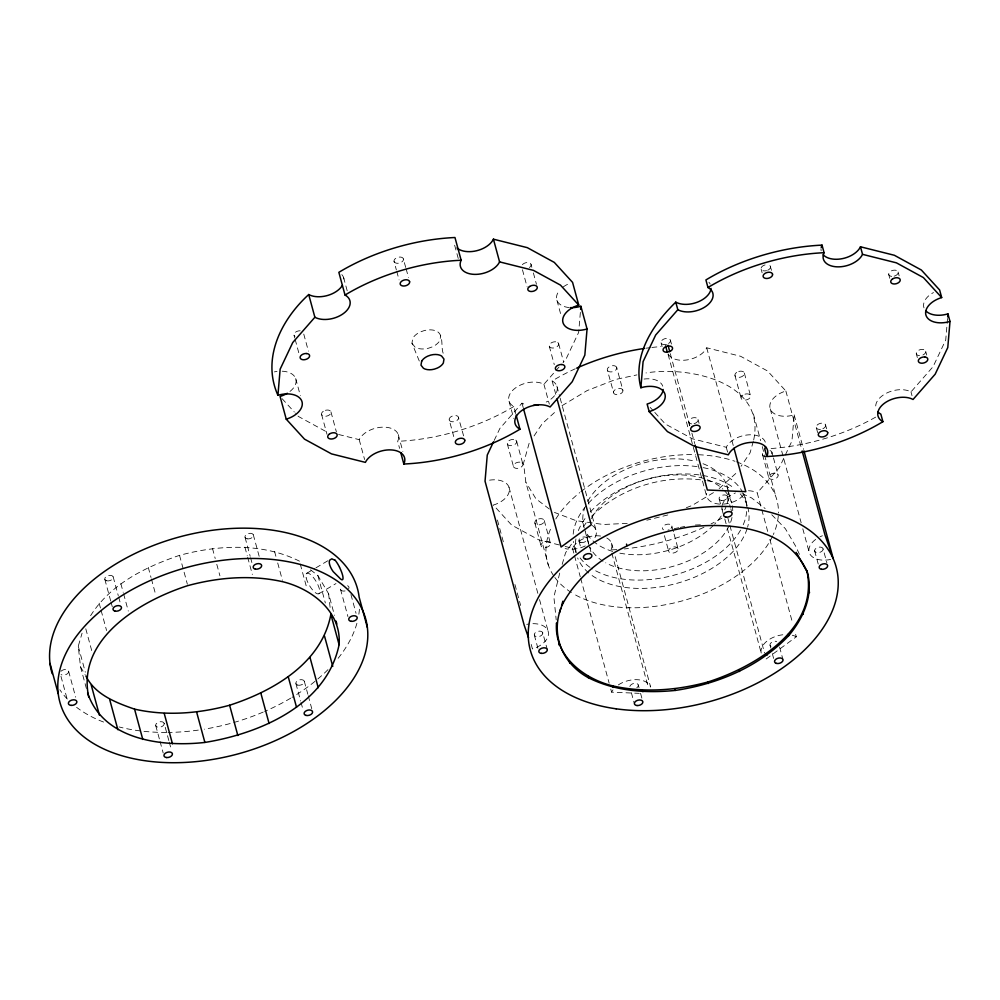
<?xml version="1.0" encoding="UTF-8"?>
<svg xmlns="http://www.w3.org/2000/svg" width="1000" height="1000" viewBox="0 0 1000 1000"><rect width="100%" height="100%" fill="white"/><g stroke="black" fill="none" stroke-linecap="round" stroke-linejoin="round"><path stroke-width="0.75" stroke-dasharray="5 3.75" d="M580.363 312.413L578.663 332.388L566.062 359L563.038 362.45M668.112 353.913A20.688 12.625 -15.2 0 0 687.25 359.9A20.688 12.625 -15.2 0 0 706.712 347.788L740.588 356.275L767.588 371.012L785.863 391A20.688 12.625 -15.2 0 0 770.225 408.875A20.688 12.625 -15.2 0 0 794.175 414.875L791.95 441.012L779.35 467.625L757.225 492.9L767.812 531.875M947.55 318.488L945.725 340.012L933.112 366.625L910.987 391.9A20.688 12.625 -15.2 0 0 886.775 393.013A20.688 12.625 -15.2 0 0 876.112 408.938M559.7 573.112L553.888 596.962L556.2 619.913M529.138 443.275L523.525 463.225L525.825 482.137L548.413 565.288M753.288 441.388L750.088 452.788L741.05 466.287M753.688 439.963C766.012 381.788 688.675 365.875 646 372.95M86.4 688.5L80.512 666.862L78.263 646.213L82.075 633.175M562.175 564.388L565.562 552.8L573.112 541.725M494.2 440.412L499.875 428.438L522 403.162A20.688 12.625 -15.2 0 0 526 404.688M534.062 435.913L542.275 423.65L556.175 411.012M90.6 615.7C110.213 584.25 145.475 566.888 179.525 555.35C218.738 544.812 262.25 542.587 299.475 561.163M583.312 526.912L587.625 520.725M515.712 413.6L513.787 406.5A20.688 12.625 -15.2 0 1 515.363 388.025A20.688 12.625 -15.2 0 1 543.925 384.288L554.987 371.65M556 370.5L559.012 367.05M719.125 488.6L736.95 472.413M591.55 516.287C620.975 487.275 665.275 473.888 705.913 480.6M529.35 267.525L530.2 266.812A4.85 2.963 -15.2 0 0 529.637 262.925A4.85 2.963 -15.2 0 0 523.387 263.8L522.525 264.525A4.85 2.963 -15.2 0 0 521.938 265.312M766.162 659L796.312 636.788L794.688 630.788M562.038 405.688L587.1 390.6L615.737 379.438L636.912 374.9M713.462 492.612L692.113 505.462L686.388 507.688M306.675 573.337L314.6 568.625M315.925 567.837L327.8 560.775M318.938 593.7L335.988 583.562M667.775 514.95L646.838 520.2M674.25 528.663L678.737 527.712M680.238 527.4L684.737 526.462M666.475 344.4L664.038 344.637A4.85 2.963 -15.2 0 1 661.125 341.587A4.85 2.963 -15.2 0 1 666.25 338.438L667.45 338.425A4.85 2.963 -15.2 0 1 670.487 340.675A4.85 2.963 -15.2 0 1 667.675 343.975M627.225 523.387L603.387 524.487L576.038 520.65L554.45 512.413M695.362 525.013L701.538 524.763M300.163 330.812L299.188 330.825A4.85 2.963 -15.2 0 0 294.525 333.162A4.85 2.963 -15.2 0 0 295 336.438M919.538 355.625L919.3 355.625A4.85 2.963 -15.2 0 1 916.388 352.575A4.85 2.963 -15.2 0 1 921.513 349.425L922.712 349.412A4.85 2.963 -15.2 0 1 925.75 351.662A4.85 2.963 -15.2 0 1 922.925 354.963M610.788 689.163L611.6 692.163L639.288 693.35M707.412 480.812L713.4 481.7L731.012 488.562M765.3 442.163A20.688 12.625 -15.2 0 0 746.612 435.037A20.688 12.625 -15.2 0 0 726.275 447.275L692.387 438.787L665.387 424.05L654.225 411.825M338.6 434.487L359.212 439.663A20.688 12.625 -15.2 0 1 384.75 427.175A20.688 12.625 -15.2 0 1 397.675 441.312L399.6 448.413M559.25 544.95L538.625 539.788L511.625 525.05L493.35 505.062A20.688 12.625 -15.2 0 0 509.225 487.975A20.688 12.625 -15.2 0 0 487.663 480.513M565.138 546.438L572.513 548.275A20.688 12.625 -15.2 0 1 601.675 536.213M742.013 493.575L751.637 497.962L765.138 508.537M325.337 431.175L298.337 416.425L295.287 413.1M549.338 509.05L535.887 498.738L525.825 482.137M310.538 569.812L317.913 575.588L328.612 593.737L334.5 615.375M771.775 514.75L785.375 528.725L795.713 546.263L799.438 554.338M650.163 407.388L653.213 410.712M282.087 398.663L294.275 411.987M80.512 666.862L85.113 674.638M771.513 270.325L770.138 265.837A4.85 2.963 -15.2 0 0 767.5 264.675M765.062 264.913A4.85 2.963 -15.2 0 0 761.1 269.037L761.45 269.738A4.85 2.963 -15.2 0 0 766.525 270.65M826.675 428.812L825.3 424.325A4.85 2.963 -15.2 0 0 819.613 423.587A4.85 2.963 -15.2 0 0 816.263 427.512L817.638 432.562M816.263 427.512L816.612 428.212A4.85 2.963 -15.2 0 0 820.45 429.363M616.712 367.537L616.362 366.838A4.85 2.963 -15.2 0 0 610.688 366.112A4.85 2.963 -15.2 0 0 607.337 370.037L613.862 393.45A4.85 2.963 -15.2 0 0 619.538 394.188A4.85 2.963 -15.2 0 0 622.888 390.262L616.712 367.537A4.85 2.963 -15.2 0 1 613.362 371.475A4.85 2.963 -15.2 0 1 607.688 370.737L607.337 370.037M622.888 390.262L622.537 389.562A4.85 2.963 -15.2 0 0 616.862 388.825A4.85 2.963 -15.2 0 0 613.513 392.75M673.425 531.712L671.525 525.325A4.85 2.963 -15.2 0 0 665.85 524.587A4.85 2.963 -15.2 0 0 662.5 528.525L662.85 529.225A4.85 2.963 -15.2 0 0 663.5 529.788M678.05 548.75L677.7 548.05A4.85 2.963 -15.2 0 0 672.025 547.312A4.85 2.963 -15.2 0 0 668.675 551.237L669.025 551.938A4.85 2.963 -15.2 0 0 674.7 552.675A4.85 2.963 -15.2 0 0 678.05 548.75L673.812 533.125M405.737 267.438L403.075 258.225A4.85 2.963 -15.2 0 0 397.4 257.488A4.85 2.963 -15.2 0 0 394.05 261.413L396.362 269.938M443.15 353.2C440.487 346.1 444.637 333.137 434.875 330.5A14.863 9.062 -15.2 0 0 424.062 330.637L420.425 331.925A14.863 9.062 -15.2 0 0 412.762 338.325L411.962 343.237L419.312 361.075M394.05 261.413L394.4 262.113A4.85 2.963 -15.2 0 0 400.075 262.85A4.85 2.963 -15.2 0 0 403.425 258.925M463.6 435.863L458.237 416.712A4.85 2.963 -15.2 0 0 452.562 415.975A4.85 2.963 -15.2 0 0 449.212 419.9L454.225 438.363M411.962 343.237L415.012 347.113L417.762 348.325A14.863 9.062 -15.2 0 0 428.575 348.2L432.212 346.912A14.863 9.062 -15.2 0 0 439.875 340.5L440.675 335.6M449.212 419.9L449.562 420.6A4.85 2.963 -15.2 0 0 455.238 421.337A4.85 2.963 -15.2 0 0 458.587 417.413M925.688 351.275L926.725 355.062M898.112 272.025L899.137 275.812M916.312 353.762L917.337 357.55M888.737 274.525L889.762 278.312M910.987 391.9L912.013 395.688M761.1 269.037L762.138 272.812M794.175 414.875L803.538 449.35M785.863 391L801.75 449.45M823.125 548.975A4.363 2.662 -15.2 0 1 817.025 552.638A4.363 2.662 -15.2 0 1 816.462 548.038A4.363 2.662 -15.2 0 1 823.125 548.975L826.888 562.863M814.625 550.8L818.775 566.075M770.225 408.875L801.162 522.788M802.8 528.775L809.312 552.762M771.925 452.275L773.088 456.538M773.475 457.962L778.1 475M744.35 373.038L750.512 395.75M753.388 413.925L760.65 440.65M762.262 446.587L775.987 497.075M762.55 454.775L768.725 477.488M734.963 375.538L741.137 398.25M769.837 539.362L792.65 623.3M706.712 347.788L733.587 446.712M744.963 497.362L747.225 505.688A88.812 54.188 -15.2 0 0 739.712 493.3M726.275 447.275L727.65 452.325M779.575 647.075L782.975 659.562M726.825 485.438L728.4 491.275M728.8 492.738L731.188 501.488M770.05 645.275L770.812 648.05M772.325 653.6L773.825 659.163M727.412 496.287L730.425 507.4M730.8 508.787L731.938 512.95M727.887 518.125L729.513 524.113M729.925 525.612L764.538 653.012M698.012 419.525L699.05 423.312M724.788 518.938L726.825 526.438M727.237 527.938L761.438 653.825A20.688 12.625 -15.2 0 1 784.975 634.587M719.225 499.162L721.488 507.488M721.862 508.875L723.375 514.425M670.438 340.288L671.462 344.075M670.288 353.625L689.837 425.562M691.875 433.062L694.725 443.55M688.637 422.025L689.663 425.812M668.088 354.4L692.925 445.825M693.337 447.325L706.775 496.775M661.05 342.775L662.087 346.562M664.425 535.625L668.675 551.237M556.925 300.262L561.175 315.875M558.638 343.663L563.65 362.113M611.538 543.162L613.575 550.662M615.2 556.663L650.625 687.05A20.688 12.625 -15.2 0 0 618.337 684.912M606.8 538A20.688 12.625 -15.2 0 1 610.962 549.938L648.425 687.812M531.062 264.413L531.825 267.262M533.375 272.938L536.462 284.3M549.263 346.15L554.275 364.613M638.3 684.987L639.05 687.763M640.562 693.312L642.062 698.863M556.875 386.112L559.725 396.613M560.125 398.1L595.962 530M522.45 269.75L527.075 286.788M575.25 368.787A158.475 96.688 -15.2 0 0 552.137 380.938L556.213 395.925M631.388 692.775L634.025 702.5M587.312 538.5L591.462 553.763M585.125 531.075L588.688 544.212A74.425 45.412 -15.2 0 1 587.25 532.362M543.925 384.288L549.325 404.162M578.975 541L581.237 549.325M574.913 548.337L576.05 552.5M572.513 548.275L574.138 554.275M574.538 555.775L580.25 576.75M580.65 578.25L609.15 683.162M522 403.162L523.225 407.663M544.25 520.538L550.425 543.25M509.05 401.325L513.688 418.363M516.675 441.287L522.837 464.012M534.875 523.025L541.038 545.75M458.25 258.475L454.387 244.275A20.688 12.625 -15.2 0 1 453.975 242.113M507.287 443.787L513.462 466.5M509 487.188L537.913 593.6M539.538 599.6L548.088 631.075M542.737 632.812A4.363 2.662 -15.2 0 1 536.987 636.725A4.363 2.662 -15.2 0 1 535.85 632.263A4.363 2.662 -15.2 0 1 542.737 632.812L547.263 649.475M534.312 635.05L538.462 650.325M497.425 520.05L503.525 542.525M514.938 584.5L520.638 605.475M531.225 644.45L532.438 648.938A20.688 12.625 -15.2 0 0 548.5 633.088A20.688 12.625 -15.2 0 0 530.712 623.787M406.125 268.863L408.438 277.387M396.75 271.363L399.062 279.875M398.25 434.55L402.875 451.587M343.587 277.5L347.438 291.7M359.212 439.663L364.613 459.538M330.962 411.912L336.362 431.788M303.762 334.087L308.4 351.125M321.575 414.412L326.987 434.288M294 335.163L294.775 338M295.163 339.425L299.012 353.625M295.712 378.562L300.338 395.613M350.95 594.562L356.037 613.325M340.487 589.175L347.938 616.587M317.913 575.588L325.35 602.987M300.262 564.05L306.925 588.562M274.575 551.45L276.137 557.225M277.712 562.987L282.413 580.3M304.312 681.287L307.838 694.262M308.225 695.713L311.762 708.688M295.925 683.662L300.625 700.962M301.025 702.412L302.975 709.625M253.275 534.675L259.163 556.312M245.087 537.537L250.188 556.287M250.575 557.737L252.138 563.5M244.9 547.112L247.25 555.763M247.65 557.212L252.35 574.513M212.488 548.438L215.225 558.538M216.788 564.312L219.925 575.85M179.525 555.35L187.362 584.2M148.262 567.362L151.012 577.463M151.4 578.913L155.712 594.775M164.163 723.363A4.363 2.662 -15.2 0 1 158.425 727.275A4.363 2.662 -15.2 0 1 157.275 722.812A4.363 2.662 -15.2 0 1 164.163 723.363L168.863 740.675M169.262 742.113L171.213 749.325M120.85 583.675L123.2 592.325M123.6 593.775L128.3 611.075M155.738 725.612L159.662 740.025M160.05 741.475L163.188 753.012M113.188 576.875L118.275 595.625M118.675 597.075L120.625 604.288M104.838 579.375L110.712 601.013M111.112 602.463L112.287 606.788M99.138 603.15L100.712 608.925M101.1 610.363L106.587 630.562M85.787 628.812L92.062 651.888M78.263 646.213L85.312 672.175M68.612 671.2L75.662 697.163M60.963 676.325L67.625 700.85M328.612 593.737L330.225 608.475M721.888 518.15A158.475 96.688 -15.2 0 1 711.025 523.913M703.962 527.275A158.475 96.688 -15.2 0 1 624.312 548.938M616.85 549.587A158.475 96.688 -15.2 0 1 610.962 549.938M645.863 348.225A158.475 96.688 -15.2 0 1 650.387 347.638M651.9 347.463A158.475 96.688 -15.2 0 1 660.888 346.587M552.137 380.938A20.688 12.625 -15.2 0 1 546.213 402.05M592.35 525.513A20.688 12.625 -15.2 0 1 593.1 540.175M585.3 545.925A20.688 12.625 -15.2 0 1 565.1 548.575M526.75 624.4A20.688 12.625 -15.2 0 1 529.4 623.938M792.3 635.25A20.688 12.625 -15.2 0 1 796.312 636.788M611.6 692.163A20.688 12.625 -15.2 0 1 612.987 689.862M830.65 559.438A20.688 12.625 -15.2 0 1 809.812 553.9A20.688 12.625 -15.2 0 1 818.812 537.425M819.975 536.825A20.688 12.625 -15.2 0 1 822.412 535.763M722.35 509.95A20.688 12.625 -15.2 0 1 721.95 506.662M722.113 505.513A20.688 12.625 -15.2 0 1 735.438 492.95M748.45 490.712A20.688 12.625 -15.2 0 1 757.225 492.9M629.85 686.525A4.363 2.662 -15.2 0 1 636.125 683.375A4.363 2.662 -15.2 0 1 636.763 687.775M771 646.388A4.363 2.662 -15.2 0 1 771.087 642.788A4.363 2.662 -15.2 0 1 776.675 641.45M743.512 495.087A20.688 12.625 -15.2 0 1 720.275 504.15A20.688 12.625 -15.2 0 1 706.375 493.488M778.288 515.988A118.85 72.513 -15.2 0 1 773.325 534.525M772.675 535.938A118.85 72.513 -15.2 0 1 683.962 600.4A118.85 72.513 -15.2 0 1 572.775 593.4M571.4 592.55A118.85 72.513 -15.2 0 1 554.6 577.112M553.725 575.862A118.85 72.513 -15.2 0 1 551.725 526.425M555.8 518.962A118.85 72.513 -15.2 0 1 579.75 492.6M580.95 491.637A118.85 72.513 -15.2 0 1 695.537 454.625M698.413 454.725A118.85 72.513 -15.2 0 1 734.987 461.287M736.475 461.812A118.85 72.513 -15.2 0 1 778.45 513M747.663 507.038A88.812 54.188 -15.2 0 1 747.575 527.25M747.125 528.75A88.812 54.188 -15.2 0 1 678.413 582.913A88.812 54.188 -15.2 0 1 589.9 573.888M588.763 572.962A88.812 54.188 -15.2 0 1 577.663 557.987M576.038 552.587A88.812 54.188 -15.2 0 1 576.1 538.112M578.35 530.6A88.812 54.188 -15.2 0 1 586.525 516.538M590.425 511.887A88.812 54.188 -15.2 0 1 701.275 475.213M702.725 475.45A88.812 54.188 -15.2 0 1 734.5 488.475M671.875 526.025A4.85 2.963 -15.2 0 1 671.025 528.425M669.112 529.725A4.85 2.963 -15.2 0 1 667.925 530.138M770.037 450.613A4.85 2.963 -15.2 0 1 771.663 453.875M765.525 456.637A4.85 2.963 -15.2 0 1 763.4 452.375M727.938 489.738A74.425 45.412 -15.2 0 1 724.75 509.775M721.2 516A74.425 45.412 -15.2 0 1 714.575 524.2M713.538 525.262A74.425 45.412 -15.2 0 1 618.45 552.888M612.65 551.413A74.425 45.412 -15.2 0 1 585.45 530.913M584.325 528.15A74.425 45.412 -15.2 0 1 584.688 507.987M587.675 501.325A74.425 45.412 -15.2 0 1 695.387 461.325M703 463.713A74.425 45.412 -15.2 0 1 727.638 488.275M746.675 511.5A88.812 54.188 -15.2 0 1 742.487 526.4M740.55 530.112A88.812 54.188 -15.2 0 1 671.95 575.725A88.812 54.188 -15.2 0 1 591.263 568.188M590.013 567.337A88.812 54.188 -15.2 0 1 578.75 556.05M575.962 550.975A88.812 54.188 -15.2 0 1 573.312 541.425M573.188 534.2A88.812 54.188 -15.2 0 1 701.888 467.375M703.312 467.65A88.812 54.188 -15.2 0 1 742.638 492.15M743.3 493.438A88.812 54.188 -15.2 0 1 746.812 508.587M732.3 505.8A74.425 45.412 -15.2 0 1 732.712 511.812M732 517.463A74.425 45.412 -15.2 0 1 730.312 523.05M729.112 525.825A74.425 45.412 -15.2 0 1 605.712 562.825M602.987 561.225A74.425 45.412 -15.2 0 1 589.812 546.962M591.375 518.625A74.425 45.412 -15.2 0 1 653.263 477.738A74.425 45.412 -15.2 0 1 722.875 489.075M724.887 491.1A74.425 45.412 -15.2 0 1 732 504.338M569.188 307.55A20.688 12.625 -15.2 0 1 559.788 290.075M563.237 286.95A20.688 12.625 -15.2 0 1 570.025 283.263M513.787 406.5A158.475 96.688 -15.2 0 1 397.675 441.312M282.213 371.2A20.688 12.625 -15.2 0 1 289.4 391.875M274.375 371.9A20.688 12.625 -15.2 0 1 277.013 371.438M341.838 274.613A20.688 12.625 -15.2 0 1 343.988 280.788M359.412 609.263A158.475 96.688 -15.2 0 1 358.663 615.487M356.912 623.275A158.475 96.688 -15.2 0 1 337.312 659.312M327.95 669.663A158.475 96.688 -15.2 0 1 292.038 697.387M290.75 698.15A158.475 96.688 -15.2 0 1 264.625 711.45M263.188 712.075A158.475 96.688 -15.2 0 1 204.35 729.175M198.312 730.1A158.475 96.688 -15.2 0 1 168.025 732.425M166.45 732.438A158.475 96.688 -15.2 0 1 119.062 726.938M103.588 722.05A158.475 96.688 -15.2 0 1 76.588 707.312M67.3 699.013A158.475 96.688 -15.2 0 1 59.85 689.75M60.95 671.287A4.363 2.662 -15.2 0 1 67.2 669.8A4.363 2.662 -15.2 0 1 67.35 673.787A4.363 2.662 -15.2 0 1 61.075 674.575M347.512 585.75A4.363 2.662 -15.2 0 1 348.587 588.812M345.062 590.925A4.363 2.662 -15.2 0 1 340.938 590.125A4.363 2.662 -15.2 0 1 341.5 587.038M825.65 425.025A4.85 2.963 -15.2 0 1 822.875 428.713M694.062 423.638A4.85 2.963 -15.2 0 0 696.312 422.638L697.163 421.925A4.85 2.963 -15.2 0 0 696.6 418.038A4.85 2.963 -15.2 0 0 690.35 418.913L689.488 419.625A4.85 2.963 -15.2 0 0 691.612 423.888M770.487 266.537A4.85 2.963 -15.2 0 1 767.712 270.238M894.163 276.15A4.85 2.963 -15.2 0 0 896.4 275.138L897.262 274.425A4.85 2.963 -15.2 0 0 896.7 270.538A4.85 2.963 -15.2 0 0 890.438 271.413L889.587 272.137A4.85 2.963 -15.2 0 0 891.712 276.388M923.988 307.875A20.688 12.625 -15.2 0 1 933.487 292.538M875.65 417.137A158.475 96.688 -15.2 0 1 769.137 448.675M644.075 379.05A20.688 12.625 -15.2 0 1 662.763 386.188M821.162 250.825A20.688 12.625 -15.2 0 1 821.05 248.6M708.888 282.225A20.688 12.625 -15.2 0 1 710.2 284.1M323.288 411.3L322.438 412.013A4.85 2.963 -15.2 0 0 323 415.9A4.85 2.963 -15.2 0 0 329.25 415.025L330.112 414.312A4.85 2.963 -15.2 0 0 329.55 410.425A4.85 2.963 -15.2 0 0 323.288 411.3M536.575 519.925L535.725 520.638A4.85 2.963 -15.2 0 0 536.287 524.513A4.85 2.963 -15.2 0 0 542.537 523.638L543.4 522.925A4.85 2.963 -15.2 0 0 542.837 519.05A4.85 2.963 -15.2 0 0 536.575 519.925M736.675 372.425L735.825 373.137A4.85 2.963 -15.2 0 0 736.388 377.025A4.85 2.963 -15.2 0 0 742.638 376.15L743.487 375.425A4.85 2.963 -15.2 0 0 742.925 371.55A4.85 2.963 -15.2 0 0 736.675 372.425M542.75 542.638L541.9 543.35A4.85 2.963 -15.2 0 0 542.463 547.238A4.85 2.963 -15.2 0 0 548.713 546.362L549.575 545.65A4.85 2.963 -15.2 0 0 549 541.763A4.85 2.963 -15.2 0 0 542.75 542.638M742.85 395.138L741.988 395.863A4.85 2.963 -15.2 0 0 742.55 399.738A4.85 2.963 -15.2 0 0 748.812 398.862L749.663 398.15A4.85 2.963 -15.2 0 0 749.1 394.263A4.85 2.963 -15.2 0 0 742.85 395.138M555.65 341.8L554.45 341.812A4.85 2.963 -15.2 0 0 549.338 344.963A4.85 2.963 -15.2 0 0 552.238 348.013L553.45 348A4.85 2.963 -15.2 0 0 558.562 344.85A4.85 2.963 -15.2 0 0 555.65 341.8M513.688 439.425L512.487 439.45A4.85 2.963 -15.2 0 0 507.362 442.587A4.85 2.963 -15.2 0 0 510.275 445.65L511.475 445.637A4.85 2.963 -15.2 0 0 516.587 442.488A4.85 2.963 -15.2 0 0 513.688 439.425M519.862 462.15L518.65 462.163A4.85 2.963 -15.2 0 0 513.538 465.312A4.85 2.963 -15.2 0 0 516.438 468.363L517.65 468.35A4.85 2.963 -15.2 0 0 522.762 465.2A4.85 2.963 -15.2 0 0 519.862 462.15M775.113 473.137L773.913 473.15A4.85 2.963 -15.2 0 0 768.8 476.3A4.85 2.963 -15.2 0 0 771.7 479.35L772.913 479.338A4.85 2.963 -15.2 0 0 778.025 476.188A4.85 2.963 -15.2 0 0 775.113 473.137M721.263 500.45A4.363 2.662 -15.2 0 0 727.575 496.962A4.363 2.662 -15.2 0 0 721.112 495.763A4.363 2.662 -15.2 0 0 721.263 500.45M580.812 542.413A4.363 2.662 -15.2 0 0 587.4 539.188A4.363 2.662 -15.2 0 0 581.213 537.638A4.363 2.662 -15.2 0 0 580.812 542.413M247.125 538.825A4.363 2.662 -15.2 0 0 253.45 535.35A4.363 2.662 -15.2 0 0 246.975 534.15A4.363 2.662 -15.2 0 0 247.125 538.825M106.675 580.788A4.363 2.662 -15.2 0 0 113.263 577.575A4.363 2.662 -15.2 0 0 107.088 576.025A4.363 2.662 -15.2 0 0 106.675 580.788M297.7 685.113A4.363 2.662 -15.2 0 0 304.363 681.988A4.363 2.662 -15.2 0 0 298.288 680.312A4.363 2.662 -15.2 0 0 297.7 685.113M306.175 577.837A11.887 3.9 59.3 0 0 317.887 593.913A11.887 3.9 59.3 0 0 314.375 578.8A11.887 3.9 59.3 0 0 306.175 577.837"/><path stroke-width="1.5" d="M286.238 419.162A20.688 12.625 -15.2 0 0 301.875 401.287A20.688 12.625 -15.2 0 0 277.925 395.288L280.15 369.15L292.75 342.537L314.875 317.262A20.688 12.625 -15.2 0 0 343.45 313.525A20.688 12.625 -15.2 0 0 345.025 295.038L338.85 272.325A158.475 96.688 -15.2 0 1 454.963 237.512L461.138 260.238A20.688 12.625 -15.2 0 0 474.062 274.363A20.688 12.625 -15.2 0 0 499.588 261.887L533.475 270.375L560.475 285.113L578.75 305.1A20.688 12.625 -15.2 0 0 563.1 322.975A20.688 12.625 -15.2 0 0 587.062 328.975L584.837 355.112L572.225 381.725L550.1 407A20.688 12.625 -15.2 0 0 521.525 410.737A20.688 12.625 -15.2 0 0 519.963 429.225A158.475 96.688 -15.2 0 1 403.837 464.025A20.688 12.625 -15.2 0 0 390.925 449.9A20.688 12.625 -15.2 0 0 365.387 462.375L331.512 453.888L304.513 439.15L286.238 419.162L280.062 396.438A20.688 12.625 -15.2 0 0 287.325 393.263M580.625 309.337L580.887 306.262A20.688 12.625 -15.2 0 1 570.425 307.625M649.175 411.625A20.688 12.625 -15.2 0 0 664.825 393.75A20.688 12.625 -15.2 0 0 640.863 387.75L643.088 361.625L655.688 335L677.825 309.725A20.688 12.625 -15.2 0 0 706.388 305.988A20.688 12.625 -15.2 0 0 707.962 287.512L705.913 279.938A158.475 96.688 -15.2 0 1 822.025 245.125L824.075 252.7A20.688 12.625 -15.2 0 0 837 266.837A20.688 12.625 -15.2 0 0 862.537 254.35L896.413 262.838L923.413 277.587L941.688 297.575A20.688 12.625 -15.2 0 0 926.038 315.45A20.688 12.625 -15.2 0 0 950 321.45L947.775 347.575L935.175 374.188L913.037 399.475A20.688 12.625 -15.2 0 0 884.475 403.212A20.688 12.625 -15.2 0 0 882.9 421.688A158.475 96.688 -15.2 0 1 766.787 456.5A20.688 12.625 -15.2 0 0 753.863 442.362A20.688 12.625 -15.2 0 0 728.325 454.837L694.45 446.362L667.45 431.613L649.175 411.625L647.113 404.05A20.688 12.625 -15.2 0 0 663.162 389.475M947.675 316.95L947.938 313.875A20.688 12.625 -15.2 0 1 925.738 310.763M85.875 675.938C94.975 694.65 116.075 702.725 134.562 709.137C166.062 716.225 198.637 713.612 229.613 705.238C273.25 691.062 321.763 663.263 330.875 614.375L339.1 644.663C326.662 705.1 259.85 733.562 204.887 742.438C162.162 747.25 103.2 739.963 87.575 692.825M559.475 612.837L560.75 608.488M561.587 605.6L562.863 601.25L563.275 602.762C549.163 631.375 560.763 662.7 588.325 677.712C615.212 691.25 645.763 693.375 675.312 690.425C717.463 684.15 758.913 666.975 788.65 635.712C803.462 618.112 813.75 595.2 807.275 572.013L796.925 553.638M556.925 624.487L556.512 622.975C553.975 655.95 583.638 678.737 612.812 685.913C644.3 692.987 676.888 690.375 707.862 682C754.85 666.938 819.525 628.987 806.862 570.5M493.562 441.75L487.262 455.05L485.037 481.188L524.138 625.062L528.525 637.712M563.275 602.762C589.025 557.075 641.3 534.388 691.137 526.725C733.012 522.263 788.125 528.425 807.275 572.013M342.388 285.413A20.688 12.625 -15.2 0 1 308.712 294.538C281.163 319.75 261.475 358.488 277.925 395.288M711.038 288.4A20.688 12.625 -15.2 0 1 697.537 302.113A20.688 12.625 -15.2 0 1 675.763 302.15C653.325 323.925 632.362 355.188 640.863 387.75M669.725 351.55L666.1 352.212A4.85 2.963 -15.2 0 1 663.188 349.162A4.85 2.963 -15.2 0 1 668.3 346.012L669.513 346A4.85 2.963 -15.2 0 1 672.55 348.237A4.85 2.963 -15.2 0 1 669.725 351.55L668.012 345.238M823.2 254.775A20.688 12.625 -15.2 0 0 842.788 258.562A20.688 12.625 -15.2 0 0 860.475 246.788L894.362 255.275L921.35 270.012L939.638 290L941.688 297.575M457 248A20.688 12.625 -15.2 0 0 476.6 250.75A20.688 12.625 -15.2 0 0 493.425 239.175L527.3 247.65L554.3 262.4L572.575 282.387L578.75 305.1M335.087 560.337L331.788 558.812L329.575 560.25A11.8 5.012 53.6 0 0 333.188 571.613L339.312 577.688A12.038 2.862 64 0 0 342.537 579.663A11.838 2.812 64 0 0 339.562 567.388M339.1 644.663C341.637 611.7 311.975 588.913 282.8 581.737C251.312 574.65 218.725 577.275 187.75 585.638C140.762 600.712 76.087 638.663 88.75 697.15M947.938 313.875L950 321.45M860.475 246.788L862.537 254.35M882.9 421.688L880.837 414.113A20.688 12.625 -15.2 0 1 877.862 411.825M803.95 450.85L833.263 558.763L824.963 534.888L802.15 450.95M809.125 591.138L809.538 592.65M796.15 552.35L796.562 553.862M766.787 456.5L764.725 448.925A20.688 12.625 -15.2 0 0 765.525 446.6M802.775 612.863L803.175 614.388M788.238 634.2L788.65 635.712M733.988 448.2L745.8 491.675L707.35 490.012L695.138 445.05M675.763 302.15L677.825 309.725M766.525 653.688L766.938 655.2M665.588 345.887L667.3 352.2M739.112 669.987L739.525 671.5M707.862 682L708.275 683.512M580.887 306.262L587.062 328.975M674.9 688.913L675.312 690.425M626.512 544.125L626.925 545.65M642.475 690.25L642.887 691.762M557.025 398.925L591.237 524.825L561.087 547.038L523.625 409.162M493.425 239.175L499.588 261.887M612.812 685.913L613.225 687.425M587.913 676.2L588.325 677.712M516.1 415.025L519.963 429.225M569.475 661.775L569.888 663.288M558.763 643.625L559.175 645.138M400.763 452.675L403.837 464.025M308.712 294.538L314.875 317.262M367.362 627.438A158.475 96.688 -15.2 0 0 125.325 593.5A158.475 96.688 -15.2 0 0 145.7 760.825A158.475 96.688 -15.2 0 0 367.362 627.438L359.137 597.137A158.475 96.688 -15.2 0 0 184.513 535.612A158.475 96.688 -15.2 0 0 52.162 673.637M336.062 621.138L336.85 624.025M324.525 636.1L332.75 666.4M310 657.438L318.225 687.725M288.288 676.925L296.512 707.212M260.863 693.225L269.1 723.512M229.613 705.238L237.85 735.537M196.65 712.15L204.887 742.438M164.237 713.475L172.463 743.775M134.562 709.137L142.787 739.438M109.663 699.438L117.888 729.725M91.225 685.013L99.462 715.3M50 663.45L58.225 693.737M576.675 368.137A158.475 96.688 -15.2 0 1 644.35 348.45M538.6 404.663A20.688 12.625 -15.2 0 1 533.325 405.35M345.025 295.038A158.475 96.688 -15.2 0 1 461.138 260.238M335.025 560.1A12.038 2.862 64 0 1 339.5 567.163M707.962 287.512A158.475 96.688 -15.2 0 1 824.075 252.7M821.225 247.45A20.688 12.625 -15.2 0 1 822.025 245.125M421.637 361.262L421 365.188L423.45 368.288A11.887 7.25 -15.2 0 0 434.288 369.15L437.2 368.125A11.887 7.25 -15.2 0 0 443.338 363L443.975 359.075L441.538 355.975A11.887 7.25 -15.2 0 0 430.688 355.1L427.775 356.138A11.887 7.25 -15.2 0 0 421.637 361.262M329.462 434.012L328.612 434.738A4.85 2.963 -15.2 0 0 329.175 438.612A4.85 2.963 -15.2 0 0 335.425 437.738L336.275 437.025A4.85 2.963 -15.2 0 0 335.712 433.137A4.85 2.963 -15.2 0 0 329.462 434.012M529.562 286.525L528.7 287.238A4.85 2.963 -15.2 0 0 529.263 291.125A4.85 2.963 -15.2 0 0 535.525 290.238L536.375 289.525A4.85 2.963 -15.2 0 0 535.812 285.65A4.85 2.963 -15.2 0 0 529.562 286.525M692.4 426.488L691.55 427.2A4.85 2.963 -15.2 0 0 692.113 431.087A4.85 2.963 -15.2 0 0 698.363 430.213L699.225 429.487A4.85 2.963 -15.2 0 0 698.662 425.613A4.85 2.963 -15.2 0 0 692.4 426.488M892.5 278.988L891.637 279.7A4.85 2.963 -15.2 0 0 892.212 283.587A4.85 2.963 -15.2 0 0 898.462 282.712L899.312 282A4.85 2.963 -15.2 0 0 898.75 278.113A4.85 2.963 -15.2 0 0 892.5 278.988M306.575 353.525L305.363 353.537A4.85 2.963 -15.2 0 0 300.25 356.688A4.85 2.963 -15.2 0 0 303.15 359.75L304.363 359.725A4.85 2.963 -15.2 0 0 309.475 356.587A4.85 2.963 -15.2 0 0 306.575 353.525M924.775 356.987L923.562 357A4.85 2.963 -15.2 0 0 918.45 360.15A4.85 2.963 -15.2 0 0 921.35 363.2L922.562 363.188A4.85 2.963 -15.2 0 0 927.675 360.037A4.85 2.963 -15.2 0 0 924.775 356.987M561.825 364.513L560.625 364.538A4.85 2.963 -15.2 0 0 555.5 367.675A4.85 2.963 -15.2 0 0 558.413 370.737L559.612 370.725A4.85 2.963 -15.2 0 0 564.738 367.575A4.85 2.963 -15.2 0 0 561.825 364.513M772.537 274.113L772.188 273.412A4.85 2.963 -15.2 0 0 766.513 272.675A4.85 2.963 -15.2 0 0 763.162 276.6L763.512 277.3A4.85 2.963 -15.2 0 0 769.188 278.038A4.85 2.963 -15.2 0 0 772.537 274.113M827.7 432.6L827.35 431.9A4.85 2.963 -15.2 0 0 821.675 431.163A4.85 2.963 -15.2 0 0 818.325 435.087L818.675 435.788A4.85 2.963 -15.2 0 0 824.35 436.525A4.85 2.963 -15.2 0 0 827.7 432.6M409.6 281.637L409.25 280.938A4.85 2.963 -15.2 0 0 403.562 280.212A4.85 2.963 -15.2 0 0 400.225 284.137L400.575 284.837A4.85 2.963 -15.2 0 0 406.25 285.575A4.85 2.963 -15.2 0 0 409.6 281.637M464.762 440.125L464.412 439.425A4.85 2.963 -15.2 0 0 458.725 438.688A4.85 2.963 -15.2 0 0 455.387 442.625L455.737 443.325A4.85 2.963 -15.2 0 0 461.413 444.05A4.85 2.963 -15.2 0 0 464.762 440.125M616.125 708.812A158.475 96.688 -15.2 0 0 837.8 575.425A158.475 96.688 -15.2 0 0 595.763 541.487A158.475 96.688 -15.2 0 0 616.125 708.812M637.075 705.55A4.363 2.662 -15.2 0 0 642.825 701.65A4.363 2.662 -15.2 0 0 635.938 701.087A4.363 2.662 -15.2 0 0 637.075 705.55M541.525 653.388A4.363 2.662 -15.2 0 0 547.263 649.475A4.363 2.662 -15.2 0 0 540.375 648.925A4.363 2.662 -15.2 0 0 541.525 653.388M821.55 569.3A4.363 2.662 -15.2 0 0 827.65 565.638A4.363 2.662 -15.2 0 0 820.987 564.7A4.363 2.662 -15.2 0 0 821.55 569.3M725.788 517.1A4.363 2.662 -15.2 0 0 732.1 513.625A4.363 2.662 -15.2 0 0 725.638 512.425A4.363 2.662 -15.2 0 0 725.788 517.1M585.337 559.062A4.363 2.662 -15.2 0 0 591.925 555.85A4.363 2.662 -15.2 0 0 585.737 554.3A4.363 2.662 -15.2 0 0 585.337 559.062M776.35 663.388A4.363 2.662 -15.2 0 0 783.025 660.263A4.363 2.662 -15.2 0 0 776.95 658.6A4.363 2.662 -15.2 0 0 776.35 663.388M166.65 757.562A4.363 2.662 -15.2 0 0 172.4 753.662A4.363 2.662 -15.2 0 0 165.5 753.112A4.363 2.662 -15.2 0 0 166.65 757.562M71.087 705.4A4.363 2.662 -15.2 0 0 76.838 701.488A4.363 2.662 -15.2 0 0 69.95 700.938A4.363 2.662 -15.2 0 0 71.087 705.4M351.125 621.312A4.363 2.662 -15.2 0 0 357.225 617.65A4.363 2.662 -15.2 0 0 350.562 616.712A4.363 2.662 -15.2 0 0 351.125 621.312M255.35 569.113A4.363 2.662 -15.2 0 0 261.675 565.638A4.363 2.662 -15.2 0 0 255.212 564.438A4.363 2.662 -15.2 0 0 255.35 569.113M114.913 611.075A4.363 2.662 -15.2 0 0 121.5 607.863A4.363 2.662 -15.2 0 0 115.312 606.312A4.363 2.662 -15.2 0 0 114.913 611.075M305.925 715.4A4.363 2.662 -15.2 0 0 312.6 712.275A4.363 2.662 -15.2 0 0 306.525 710.612A4.363 2.662 -15.2 0 0 305.925 715.4"/></g></svg>
